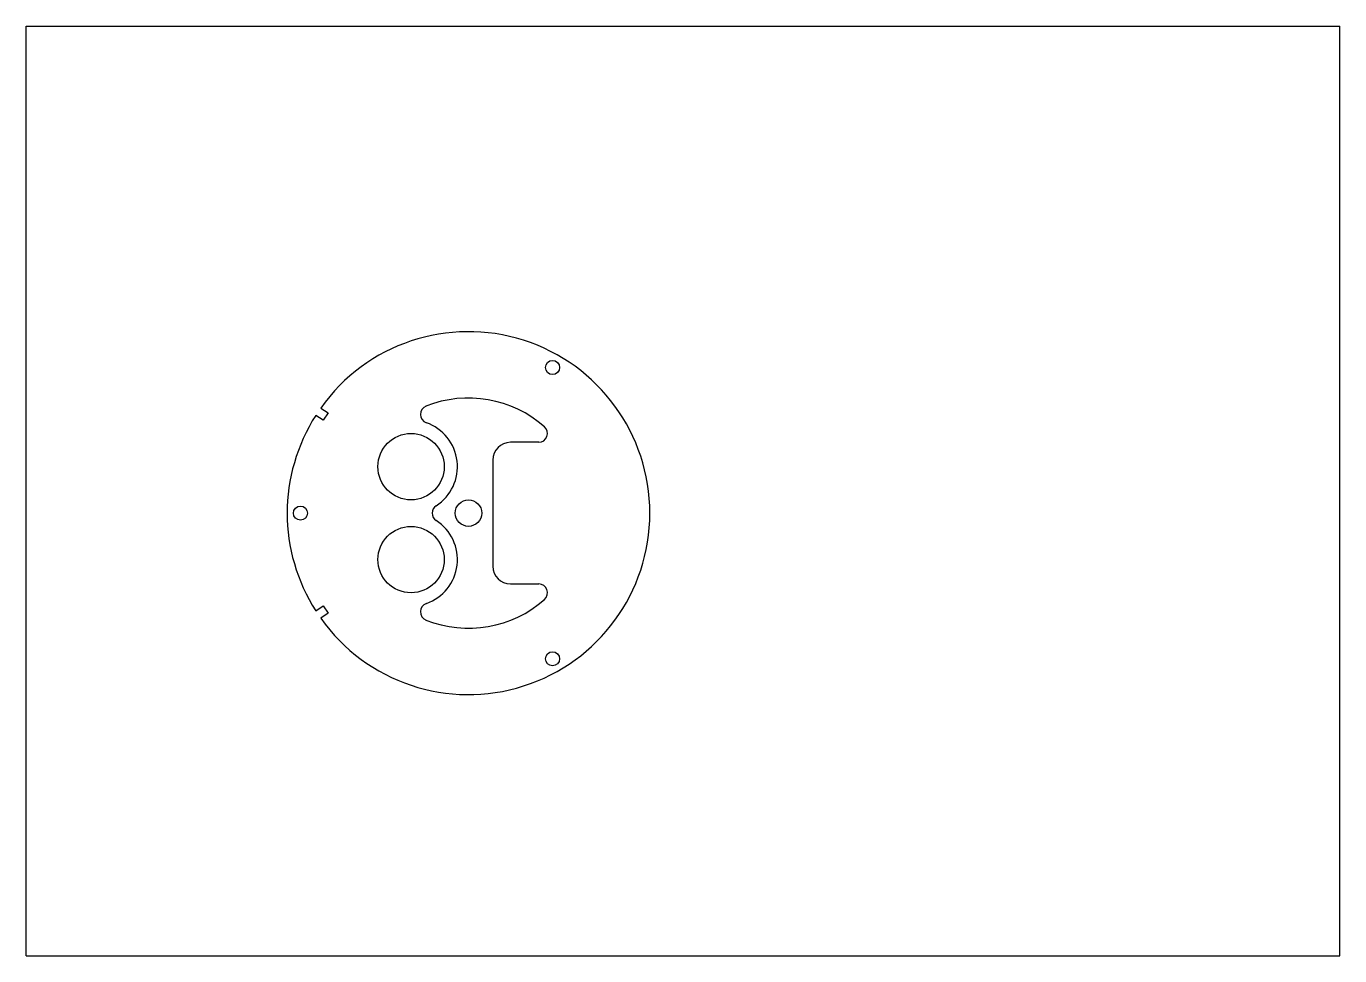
# Model space of a CAD drawing. Header units: millimetres. Extents: x 0 to 297, y 0 to 210.
import ezdxf

# ---------------------------------------------------------------- set-up
doc = ezdxf.new("R2010")
doc.units = ezdxf.units.MM
doc.header["$LTSCALE"] = 16.335
doc.layers.get('0').update_dxf_attribs({"linetype": 'CONTINUOUS'})
doc.layers.add('1__AXES', color=7, linetype='CONTINUOUS')
doc.layers.add('3__DETAIL', color=7, linetype='CONTINUOUS')

msp = doc.modelspace()

# ---------------------------------------------------------------- linework, layer by layer
at = {"color": 7, "linetype": 'CONTINUOUS'}
for p, q in [((0, 0), (0, 210)), ((0, 210), (297, 210)), ((297, 0), (297, 210)), ((115.87, 116), (109.5, 116)), ((105.5, 112), (105.5, 88)), ((109.5, 84), (115.87, 84)), ((0, 0), (297, 0))]:
    msp.add_line(p, q, dxfattribs=at)
for centre, radius, start, end in [((100, 100), 26, 48.5904, 111.6993), ((91.13, 122.3), 2, 111.6993, 250.7247), ((87, 110.5), 10.5, 302.8599, 70.7247), ((115.87, 118), 2, 270, 48.5904), ((109.5, 112), 4, 90, 180), ((93.78, 100), 2, 122.8599, 237.1401), ((87, 89.5), 10.5, 289.2753, 57.1401), ((109.5, 88), 4, 180, 270), ((115.87, 82), 2, 311.4096, 90), ((100, 100), 26, 248.3007, 311.4096), ((91.13, 77.7), 2, 109.2753, 248.3007)]:
    msp.add_arc(centre, radius, start, end, dxfattribs=at)
at = {"layer": '1__AXES', "color": 7, "linetype": 'CONTINUOUS'}
for p, q in [((67.11, 120.98), (65.46, 122.09)), ((66.58, 123.75), (68.23, 122.64)), ((68.23, 122.64), (67.11, 120.98)), ((65.46, 77.91), (67.11, 79.02)), ((68.23, 77.36), (66.58, 76.25)), ((67.11, 79.02), (68.23, 77.36))]:
    msp.add_line(p, q, dxfattribs=at)
for centre, radius in [((119, 132.91), 1.6), ((87, 110.5), 7.5), ((62, 100), 1.6), ((87, 89.5), 7.5), ((119, 67.09), 1.6)]:
    msp.add_circle(centre, radius, dxfattribs=at)
for start, end in [(215.3976, 144.6024), (147.3976, 212.6024)]:
    msp.add_arc((100, 100), 41, start, end, dxfattribs=at)
at = {"layer": '3__DETAIL', "color": 7, "linetype": 'CONTINUOUS'}
msp.add_circle((100, 100), 2.99, dxfattribs=at)

doc.saveas('drawing.dxf')
